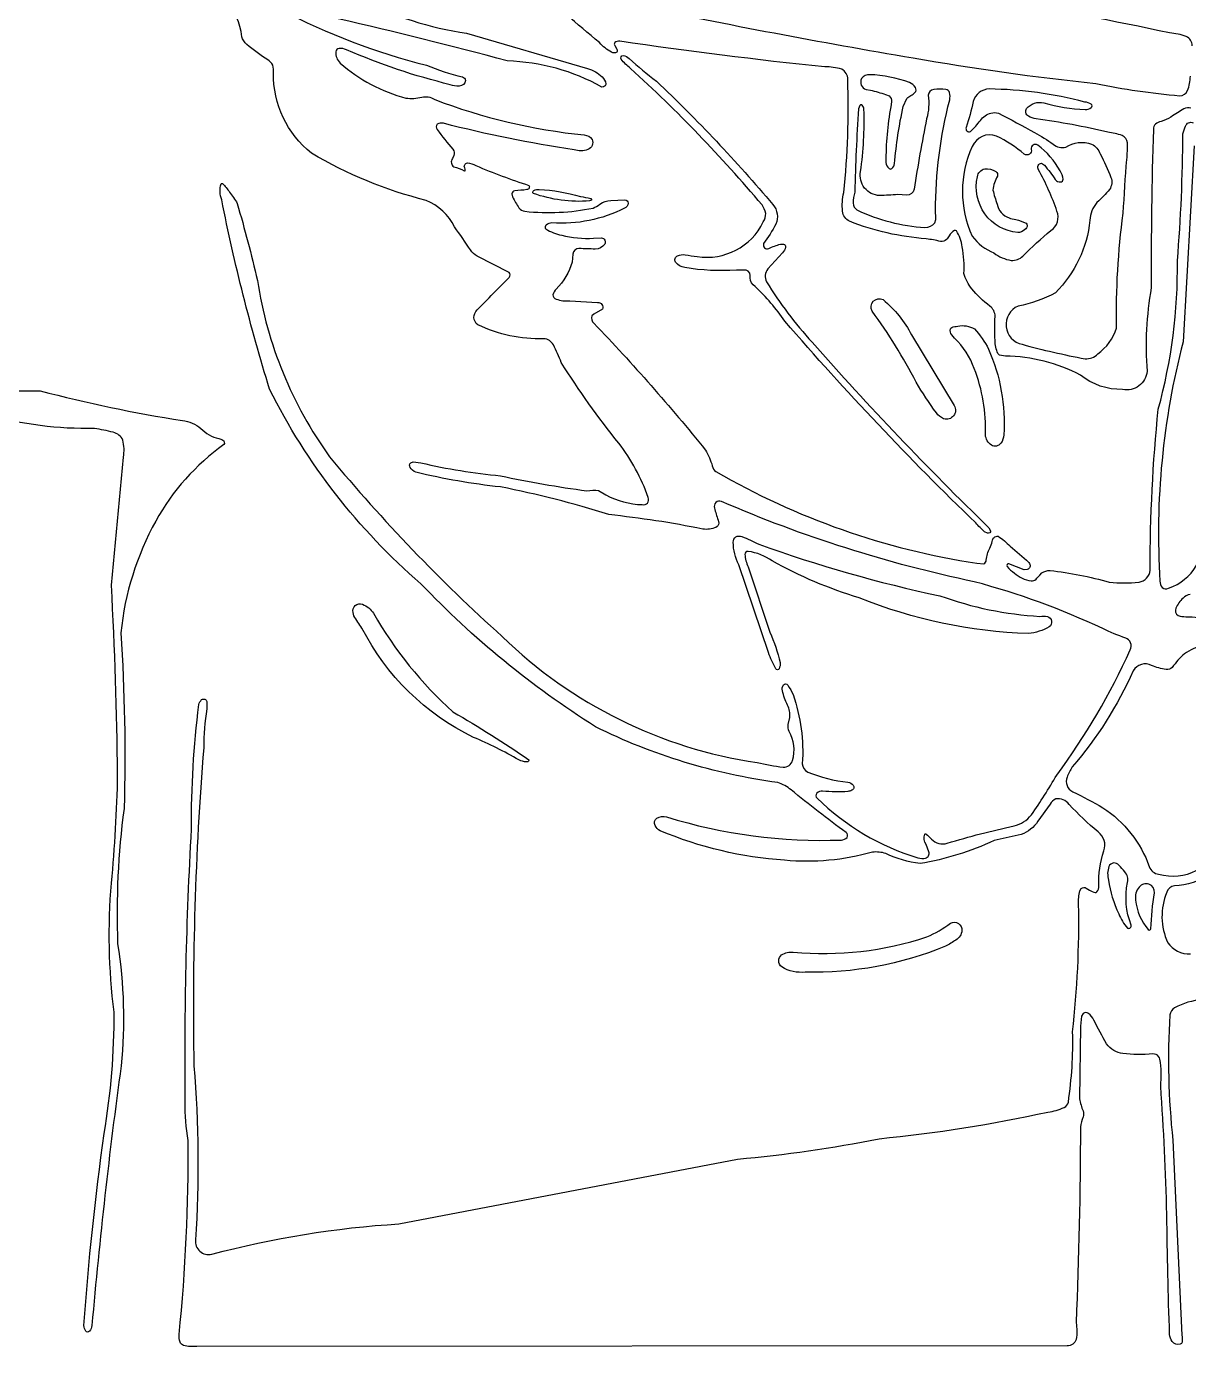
# Model space of a CAD drawing. Header units: metres. Extents: x 0.2 to 14.8, y 2.5 to 12.5.
# Drawn here: x 4.673 to 8.252, y 2.524 to 6.588 of the extents above; entities that cross this region are included whole.
import ezdxf

# ---------------------------------------------------------------- set-up
doc = ezdxf.new("R2010")
doc.units = ezdxf.units.M

msp = doc.modelspace()

# ---------------------------------------------------------------- linework, layer by layer
at = {"layer": 'Layer 1', "color": 0}
for points in [[(8.29379, 3.59274, 0.1015), (8.20819, 3.56668, 0.1974), (8.19379, 3.54555, 0.0415), (8.2031, 3.15943), (8.23073, 2.55928, -0.1059), (8.23146, 2.53776, -0.298), (8.22579, 2.53176, -0.3022), (8.20062, 2.54005, -0.1243), (8.19323, 2.56195, -0.006), (8.1846, 2.93041, 0.0118), (8.16571, 3.32568, 0.0687), (8.16339, 3.40897, 0.2284), (8.15169, 3.4238), (8.14131, 3.42534, -0.0523), (8.04887, 3.42616, -0.2057), (7.99925, 3.4562, -0.0114), (7.95987, 3.52934, 0.1194), (7.94344, 3.54959, 0.3324), (7.92742, 3.54974), (7.92221, 3.54178), (7.91839, 3.51107), (7.91579, 3.28682, 0.043), (7.92671, 3.24953, -0.1456), (7.92656, 3.23112, 0.0531), (7.91854, 3.2003, -0.0106), (7.90506, 2.59784, -0.0747), (7.90581, 2.54634, -0.3171), (7.87769, 2.52645), (5.19798, 2.52503, -0.0907), (5.15708, 2.5277, -0.2364), (5.14614, 2.53824, -0.0831), (5.14329, 2.56126, 0.0268), (5.17125, 3.15884, -0.0514), (5.16223, 3.27632, -0.017), (5.18162, 4.11772, -0.0338), (5.20419, 4.50041, -0.1434), (5.21264, 4.51584, -0.5021), (5.22896, 4.50995), (5.22819, 4.48705, 0.0343), (5.21889, 4.36789, 0.0244), (5.18894, 3.38874, -0.0361), (5.19371, 2.85266, 0.5169), (5.24362, 2.80853, -0.0499), (5.8201, 2.90193), (6.86256, 3.10155, 0.0271), (7.29844, 3.16428, 0.0295), (7.81844, 3.24618, 0.0764), (7.86869, 3.26051, 0.2267), (7.88146, 3.27697, 0.0431), (7.89458, 3.49291, 0.0318), (7.91312, 3.88605, -0.074), (7.917, 3.92774), (7.92123, 3.93466, -0.3126), (7.93675, 3.93564), (7.9461, 3.92972, 0.0773), (7.96448, 3.92191, 0.3068), (7.96962, 3.92376, 0.1509), (7.97552, 3.9428, -0.0911), (7.99083, 4.05022, 0.3289), (7.97317, 4.10876, -0.034), (7.88375, 4.19326, 0.2792), (7.84287, 4.21051, 0.1458), (7.8251, 4.19416), (7.78773, 4.14124, -0.1573), (7.73637, 4.10024), (7.65298, 4.08187, -0.0666), (7.42467, 4.01114, -0.0814), (7.31962, 4.04203, 0.1104), (7.27835, 4.04622, -0.0928), (7.00775, 4.02149, -0.0826), (6.62442, 4.11224, -0.141), (6.60892, 4.12828, -0.3754), (6.61456, 4.15095, -0.2064), (6.64429, 4.15503, 0.0846), (7.18254, 4.08374, 0.1827), (7.20017, 4.09145, 0.3809), (7.19725, 4.10691, -0.0154), (7.02787, 4.23805, 0.0909), (6.98635, 4.26076, -0.0814), (6.42508, 4.43226, -0.0614), (5.88756, 4.87257, -0.0987), (5.42198, 5.47141, -0.0264), (5.27458, 6.05418, -0.183), (5.273, 6.10397, -0.5094), (5.27681, 6.10457, -0.0461), (5.2986, 6.07851, -0.0381), (5.32233, 6.04328, -0.0125), (5.38456, 5.80643, 0.1192), (5.60679, 5.26357, 0.0373), (6.13814, 4.71049, 0.1579), (6.92302, 4.32205, 0.0235), (7.00342, 4.30803, 0.3252), (7.0325, 4.32862, 0.1938), (7.02183, 4.41797, -0.1448), (7.01887, 4.43974), (7.02337, 4.46116, 0.1593), (7.01675, 4.49901, -0.0575), (7.001, 4.54326, -0.2149), (7.00414, 4.56122, -0.478), (7.01748, 4.56057, -0.0579), (7.03356, 4.5312, -0.1017), (7.06217, 4.31864, 0.2727), (7.07892, 4.29295, 0.0656), (7.20279, 4.26128, -0.197), (7.2186, 4.25243, -0.5196), (7.21421, 4.23666, -0.0553), (7.20289, 4.23295, -0.0374), (7.12464, 4.23407, 0.2098), (7.10706, 4.22768, 0.3957), (7.10756, 4.21239, 0.119), (7.41814, 4.02884, 0.1167), (7.44185, 4.0278, 0.4149), (7.45221, 4.04682), (7.44396, 4.07028, -0.2499), (7.43908, 4.10124, -0.423), (7.44319, 4.10201, -0.0653), (7.46002, 4.08641, 0.3025), (7.50856, 4.07405, -0.0185), (7.71419, 4.12716, 0.1732), (7.76752, 4.1612, 0.0223), (7.84571, 4.28378, 0.0547), (8.07164, 4.66918, 0.4532), (8.05792, 4.70547, -0.0355), (7.98721, 4.73468, 0.0447), (7.59179, 4.87876, -0.0504), (6.81317, 5.12597, 0.2928), (6.79613, 5.12261, 0.2926), (6.79204, 5.10576, 0.0409), (6.80317, 5.06845), (6.80489, 5.05889, -0.278), (6.79617, 5.0462, -0.146), (6.75583, 5.04091, 0.0241), (6.46633, 5.08528, 0.0296), (6.13296, 5.17062, -0.0329), (5.87248, 5.21593, -0.1621), (5.85481, 5.23089, -0.3866), (5.85646, 5.24466), (5.86392, 5.24747), (5.88779, 5.24474, 0.0322), (6.13283, 5.20491, 0.0197), (6.39898, 5.15884, -0.0795), (6.43504, 5.15978), (6.45756, 5.14607, 0.1136), (6.56937, 5.11607, 0.2063), (6.58594, 5.12084, 0.2251), (6.58781, 5.13816, 0.0783), (6.49696, 5.30522, -0.0281), (6.32014, 5.55353, 0.0379), (6.29562, 5.60766, 0.2773), (6.26604, 5.62691, -0.1199), (6.06304, 5.66982, -0.4934), (6.06125, 5.71537, -0.0081), (6.15948, 5.81539, 0.4006), (6.15948, 5.83105), (6.06071, 5.88151, -0.1162), (6.04048, 5.90026, 0.0138), (5.99139, 5.97084, 0.1854), (5.90367, 6.05284, -0.0722), (5.55117, 6.19805, -0.2319), (5.43354, 6.44539, 0.0941), (5.43164, 6.46884, 0.1558), (5.41619, 6.48495, -0.0297), (5.35175, 6.5328, -0.1245), (5.33606, 6.55622, 0.3529), (5.17519, 6.72318, -0.0357)], [(8.25869, 6.33641, 0.1741), (8.23746, 6.33447, 0.0172), (8.1971, 6.3093, -0.0684), (8.16712, 6.29584, 0.1107), (8.14973, 6.28759, 0.188), (8.14348, 6.27122, 0.0106), (8.13689, 5.78382, 0.0641), (8.12383, 5.52657, -0.4531), (8.04842, 5.47089, -0.1816), (7.91894, 5.51503, 0.1181), (7.68748, 5.57324), (7.66977, 5.57626), (7.6646, 5.58137, -0.1021), (7.65567, 5.62199, -0.0305), (7.65579, 5.69553, 0.2442), (7.63983, 5.72718, -0.0639), (7.58442, 5.78051, -0.1122), (7.55983, 5.82814, 0.058), (7.55464, 5.90978, 0.1225), (7.53677, 5.95887, 0.3532), (7.53062, 5.96001, 0.1498), (7.51448, 5.94353, -0.0698), (7.5061, 5.93228, -0.2176), (7.48789, 5.92655, 0.0137), (7.44383, 5.93464, -0.0774), (7.20762, 5.98853, -0.2787), (7.18633, 6.01918, -0.0842), (7.19004, 6.07693, 0.0338), (7.20219, 6.42559, 0.2848), (7.18364, 6.45664, 0.0858), (7.13119, 6.46339, -0.0103), (6.50023, 6.54278, 0.163), (6.48458, 6.53837, 0.3254), (6.48462, 6.52918), (6.49096, 6.51874, -0.3502), (6.49064, 6.50874, -0.2632), (6.47481, 6.50899, -0.0922), (6.43767, 6.53834, -0.0182), (6.23552, 6.71697, -0.0335)], [(5.70235, 6.67247, 0.0839), (6.02854, 6.56716), (6.40102, 6.45909, -0.126), (6.44612, 6.43276, -0.1643), (6.45767, 6.41178, -0.4186), (6.44531, 6.4017, 0.1202), (6.15379, 6.48197, 0.01), (5.63352, 6.61166, 0.0446)], [(8.26314, 6.52878, 0.2743), (8.24442, 6.55751, 0.0629), (8.19304, 6.56847, 0.0062), (7.67392, 6.67064, -0.0173)], [(5.45739, 6.63982, 0.0583), (5.90454, 6.46872, 0.0319), (6.01537, 6.43274, -0.3507), (6.02537, 6.42162, -0.3484), (6.00556, 6.40451, -0.1119), (5.97833, 6.40897, -0.0431), (5.65844, 6.51649, 0.1294), (5.63596, 6.52045, 0.319), (5.62596, 6.51053, 0.2339), (5.63906, 6.47551, 0.1155), (5.84179, 6.36789, 0.1175), (5.89058, 6.37084, -0.1999), (5.92894, 6.36401, 0.0668), (6.39067, 6.25422, -0.226), (6.41517, 6.24041, -0.4366), (6.40194, 6.20968, -0.1847), (6.35964, 6.20876, -0.027), (5.95708, 6.29012, 0.2053), (5.93833, 6.2872, 0.3781), (5.93779, 6.2708, 0.0198), (5.98637, 6.21018, -0.2387), (5.9891, 6.19084), (5.98473, 6.18153, 0.42), (5.98925, 6.15568, -0.1059), (6.0215, 6.14343, 0.5067), (6.02431, 6.14487, 0.1656), (6.02294, 6.15274, -0.5724), (6.03087, 6.16789, -0.1166), (6.05742, 6.15978, 0.0226), (6.22031, 6.09901, -0.5637), (6.21392, 6.08582, -0.0214), (6.17679, 6.08249, 0.3622), (6.16802, 6.07264), (6.17002, 6.06341, 0.0198), (6.18956, 6.03003, 0.1629), (6.20831, 6.01928, 0.0762), (6.41792, 6.02889, 0.0673), (6.43896, 6.04109, -0.1543), (6.47225, 6.05272), (6.51546, 6.05397, -0.4083), (6.52648, 6.04401, -0.2544), (6.51496, 6.02841, -0.1329), (6.29127, 5.9832, 0.1548), (6.27327, 5.97699, 0.4772), (6.27254, 5.9648, 0.0946), (6.32129, 5.94584, 0.0831), (6.41879, 5.93634), (6.44412, 5.93743, -0.5323), (6.45364, 5.91812, -0.267), (6.42464, 5.90305, -0.0157), (6.3746, 5.90474, 0.3895), (6.35521, 5.88766), (6.35317, 5.86241, -0.1228), (6.30456, 5.7798, 0.1372), (6.29385, 5.76193, 0.2761), (6.30379, 5.74889, 0.1012), (6.34623, 5.7433), (6.43185, 5.73805, -0.5681), (6.44719, 5.71812), (6.41994, 5.70268), (6.41446, 5.69764, 0.3247), (6.4205, 5.67447, -0.0207), (6.76425, 5.28422, -0.064), (6.78502, 5.2353, 0.1585), (6.79602, 5.21805, 0.0934), (7.59973, 4.93557), (7.62112, 4.93389, 0.2585), (7.62864, 4.9453, -0.1065), (7.64, 4.98228, 0.0507), (7.6471, 5.00293, -0.4623), (7.66544, 5.01862, -0.0608), (7.70179, 4.98847), (7.75269, 4.94528, -0.0616), (7.76129, 4.93491, -0.5112), (7.75475, 4.91645), (7.74487, 4.91593), (7.69862, 4.93432, 0.2987), (7.69275, 4.9317, 0.2988), (7.69281, 4.92526, 0.0492), (7.71525, 4.90524, 0.1517), (7.76646, 4.88191, 0.2069), (7.78185, 4.88634, -0.0316), (7.7941, 4.89899), (7.80002, 4.90639, -0.1389), (7.825, 4.91339, -0.0421), (8.00754, 4.8773, 0.0469), (8.09902, 4.87741, 0.3477), (8.13308, 4.91451, -0.0254), (8.15842, 5.41024, 0.0698), (8.21735, 5.86726, 0.0186), (8.23425, 6.25732, -0.0343), (8.24229, 6.28172, -0.4632), (8.26556, 6.29128, -0.2092)], [(6.54871, 6.65316, 0.0102), (7.40317, 6.49168, 0.0177), (7.96569, 6.41262, 0.0286), (8.22414, 6.37501, 0.292), (8.24873, 6.39089, 0.0718), (8.25721, 6.43505, 0.0482)], [(8.26854, 6.22043), (8.23492, 5.61782, 0.0799), (8.16358, 4.88026, 0.1805), (8.17058, 4.8607, 0.3207), (8.18954, 4.85939, 0.3766), (8.29475, 5.03564, -0.1003)], [(4.61198, 5.46641, 0.0105), (4.71529, 5.46682, 0.0259), (5.15329, 5.37495, -0.1505), (5.21017, 5.35087, 0.1563), (5.26558, 5.31972, -0.0402), (5.27752, 5.31491, -0.4789), (5.28079, 5.30095, 0.1107), (5.07139, 5.06574, 0.1006), (4.96387, 4.72164, -0.0233), (4.97375, 4.18041, 0.0425), (4.95396, 3.76374, -0.0649), (4.96473, 3.38855, 0.0122), (4.87471, 2.58905, -0.1428), (4.86721, 2.57139, -0.4745), (4.85608, 2.57139, -0.1769), (4.85035, 2.58903, -0.0175), (4.91244, 3.1803, 0.0437), (4.94331, 3.55403, -0.054), (4.93508, 3.95124, 0.0192), (4.95406, 4.28457, 0.0107), (4.93475, 4.86791), (4.97171, 5.26243, 0.1144), (4.96975, 5.3148, 0.2428), (4.94052, 5.33887, 0.0234), (4.88273, 5.35068, -0.0755), (4.552, 5.39349, 0.3375)], [(8.256, 4.83976, 0.1799), (8.23487, 4.82803, 0.1126), (8.21242, 4.79737, 0.3932), (8.21964, 4.77509, 0.0982), (8.24277, 4.77118, -0.1219), (8.39169, 4.73495, 0.2018)], [(8.31731, 3.97905, -0.1387), (8.20846, 3.9427, 0.2901), (8.18442, 3.92272, 0.2089), (8.18744, 3.76766, 0.2582), (8.25742, 3.73293, 0.0431)]]:
    msp.add_lwpolyline(points, format="xyb", dxfattribs=at)
for points in [[(7.00869, 5.68084, 0.0508), (6.91717, 5.78801, -0.2609), (6.90158, 5.81464, 0.3832), (6.88962, 5.83841), (6.85912, 5.83801, -0.0597), (6.70037, 5.84595, -0.1926), (6.67181, 5.86259, -0.4238), (6.678, 5.88237, -0.1531), (6.70108, 5.8853, 0.0113), (6.73867, 5.88016, 0.3319), (6.94196, 5.98655, 0.1642), (6.9496, 6.01266, 0.0995), (6.93821, 6.0387, 0.0331), (6.53296, 6.45922, -0.0472), (6.50446, 6.48724, -0.2852), (6.50398, 6.49491, -0.2849), (6.51062, 6.49874, -0.1568), (6.52912, 6.48941, 0.023), (6.61304, 6.41989, -0.0274), (6.97162, 6.03993, -0.2798), (6.98087, 5.9797, -0.0303), (6.94312, 5.91978, 0.3091), (6.94587, 5.90707, 0.3093), (6.95873, 5.90503, -0.0237), (6.99502, 5.91824), (7.00381, 5.91816, -0.4062), (7.0105, 5.90837, -0.1335), (7.00104, 5.8912), (6.95571, 5.84189, 0.2874), (6.95237, 5.80226, 0.0489), (7.09231, 5.61603, 0.0191), (7.63673, 5.04487), (7.642, 5.03593, -0.5272), (7.63242, 5.02807), (7.62292, 5.03287, -0.026), (7.59667, 5.05972, -0.0233), (7.00869, 5.68084)], [(7.37302, 6.34197), (7.38408, 6.36632, -0.0932), (7.39679, 6.37591, 0.0896), (7.40908, 6.38501, 0.3582), (7.41054, 6.40022, 0.1489), (7.39221, 6.41568, 0.0789), (7.27033, 6.4397, 0.2495), (7.2446, 6.42772, 0.4741), (7.25896, 6.39462), (7.27175, 6.39226, -0.0194), (7.31883, 6.37891), (7.32944, 6.37418, -0.2538), (7.33735, 6.35566), (7.33481, 6.34109, 0.0481), (7.3196, 6.16966, 0.2056), (7.32977, 6.15064, 0.3686), (7.33825, 6.15091, 0.1647), (7.34658, 6.16591, -0.0364), (7.37302, 6.34197)], [(7.22381, 6.07843, 0.0548), (7.21871, 6.0442, 0.2501), (7.23029, 6.02337, 0.0959), (7.43979, 5.96941, 0.2403), (7.46994, 5.98372), (7.47321, 5.99351, 0.0196), (7.47233, 6.01943, -0.0615), (7.51598, 6.36187, 0.1172), (7.51587, 6.38474, 0.2782), (7.50446, 6.39376, 0.0833), (7.46687, 6.39372, 0.3545), (7.44948, 6.37639, -0.1087), (7.44496, 6.30397, 0.0135), (7.40692, 6.08724, -0.3554), (7.38269, 6.06834), (7.35612, 6.07051, -0.011), (7.30052, 6.06759, -0.4655), (7.24181, 6.14141, 0.043), (7.25185, 6.33339, 0.2094), (7.24681, 6.34547, 0.4137), (7.23937, 6.3453), (7.23567, 6.33491, 0.0127), (7.22381, 6.07843)], [(8.02998, 5.65947, -0.0389), (8.05048, 6.01332, -0.0065), (8.06146, 6.1787, 0.0354), (8.06317, 6.22982, 0.293), (8.04704, 6.25247, 0.052), (8.003, 6.26232, 0.0276), (7.78185, 6.30332, -0.1068), (7.75839, 6.31209, -0.4358), (7.75281, 6.33545, -0.2805), (7.80602, 6.3532, 0.0584), (7.93283, 6.33245, 0.1607), (7.95198, 6.33878, 0.5241), (7.95198, 6.34909, 0.1107), (7.93192, 6.35537, 0.0601), (7.63752, 6.3958, 0.3217), (7.58794, 6.35741, -0.034), (7.567, 6.27753, 0.3184), (7.56905, 6.26668, 0.3184), (7.57998, 6.26501, 0.0505), (7.61077, 6.2992, -0.1916), (7.64323, 6.32105, -0.1782), (7.66606, 6.32084, -0.0131), (7.77702, 6.26162, -0.0235), (7.83502, 6.22614, 0.2572), (7.87344, 6.21643, -0.2389), (7.9531, 6.22603, -0.1836), (7.97985, 6.19589, -0.0191), (8.01246, 6.12339, -0.2536), (8.00812, 6.08653, -0.0393), (7.96962, 6.04639, 0.1709), (7.94792, 5.99145, -0.1726), (7.84158, 5.76837, -0.0793), (7.72687, 5.72722, 0.329), (7.68965, 5.66396, 0.3291), (7.73912, 5.60972, 0.0211), (7.93317, 5.56505, 0.2226), (7.97187, 5.58037, 0.1623), (8.02998, 5.65947)], [(7.58539, 5.94253, 0.1316), (7.65225, 5.89084, 0.1276), (7.70562, 5.8682, 0.2231), (7.74125, 5.88137, -0.0272), (7.82789, 5.95993, 0.3469), (7.84629, 6.01991, 0.0429), (7.78964, 6.14712, -0.5502), (7.79902, 6.1677), (7.80804, 6.16114, -0.0202), (7.84127, 6.11659, 0.2346), (7.85733, 6.10949, 0.3979), (7.86523, 6.11764, 0.1151), (7.85579, 6.14324, 0.113), (7.78694, 6.22276, 0.2857), (7.77256, 6.22307, 0.3435), (7.76739, 6.20959, -0.3057), (7.76152, 6.19496, -0.3056), (7.74575, 6.19493, 0.0629), (7.66, 6.25064, 0.4019), (7.58535, 6.21876, 0.2167), (7.58539, 5.94253)], [(7.60175, 6.12557, -0.3247), (7.62387, 6.14959, -0.1572), (7.65848, 6.1418, -0.2599), (7.66331, 6.12747, 0.1072), (7.64904, 6.08443, 0.0214), (7.66206, 6.04134, 0.2633), (7.69869, 5.99887, 0.0392), (7.71929, 5.99343, -0.0848), (7.75133, 5.98234, -0.2434), (7.75504, 5.97676, -0.2616), (7.74652, 5.96243, -0.1814), (7.72556, 5.95366, -0.4564), (7.60175, 6.12557)], [(6.37902, 6.06464, -0.0487), (6.41062, 6.05814), (6.41339, 6.0558, -0.3749), (6.41298, 6.05366, -0.1149), (6.40727, 6.05105, -0.1048), (6.23446, 6.07409, -0.28), (6.23252, 6.07899, -0.2801), (6.23598, 6.08297, -0.1538), (6.25189, 6.08649, -0.0616), (6.37902, 6.06464)], [(7.49739, 5.38057, -0.1175), (7.47496, 5.39853, -0.0233), (7.4126, 5.49314, 0.0393), (7.27754, 5.71189, -0.3364), (7.28078, 5.74212, -0.3364), (7.31077, 5.74714, -0.101), (7.39879, 5.6387), (7.53004, 5.42149, -0.3138), (7.52796, 5.38967, -0.3138), (7.49739, 5.38057)], [(7.59192, 5.65689, -0.0761), (7.63533, 5.59524, -0.1198), (7.68308, 5.33078, -0.1374), (7.67348, 5.30507, -0.3698), (7.64448, 5.29884, -0.2234), (7.62606, 5.3312, 0.1027), (7.59183, 5.53482, 0.115), (7.53119, 5.62822), (7.52212, 5.63874, -0.205), (7.51846, 5.65716, -0.2323), (7.52258, 5.66151, -0.071), (7.54083, 5.66551, -0.1949), (7.59192, 5.65689)], [(7.48619, 4.83541, 0.0724), (7.7936, 4.7722, -0.0889), (7.8171, 4.77199, -0.2809), (7.82962, 4.75761, -0.2808), (7.82258, 4.73991, -0.1028), (7.75844, 4.71909, -0.0884), (7.23764, 4.82941, -0.0542), (6.96944, 4.94264, 0.1263), (6.8955, 4.97203, 0.3954), (6.88525, 4.96301, 0.0699), (6.89506, 4.92459), (6.96187, 4.7232, -0.0512), (6.99379, 4.62993, -0.1502), (6.99052, 4.61103, -0.5588), (6.98087, 4.61026, -0.0459), (6.95812, 4.66076), (6.8671, 4.93103, -0.1243), (6.84958, 5.00057, -0.2166), (6.85754, 5.0168, -0.2303), (6.87625, 5.0178, -0.0246), (6.92785, 4.99455, 0.0346), (7.48619, 4.83541)], [(5.9866, 4.47809, -0.0217), (6.21962, 4.33064, -0.4142), (6.21958, 4.32659, -0.2088), (6.21298, 4.32405, -0.0886), (6.18948, 4.33014, 0.0322), (6.05002, 4.3997, -0.1636), (5.70629, 4.73622, -0.0373), (5.68135, 4.77387), (5.67902, 4.78422, -0.2814), (5.68573, 4.80556, -0.2814), (5.70777, 4.80932, -0.1633), (5.74171, 4.78164, 0.0793), (5.9866, 4.47809)], [(8.35171, 4.07584, 0.1618), (8.42758, 4.59784, 0.2594), (8.3666, 4.69799, 0.4273), (8.35508, 4.69076, -0.4655), (8.33048, 4.68699, 0.2581), (8.2945, 4.6853, 0.0366), (8.23898, 4.6572, 0.0648), (8.20158, 4.61468, -0.1852), (8.18227, 4.60909, -0.0761), (8.13789, 4.62095, 0.4165), (8.08137, 4.60449, -0.0711), (7.8936, 4.30864, 0.0518), (7.87729, 4.27705, 0.3909), (7.89481, 4.23243, -0.0199), (7.98758, 4.18307, -0.1631), (8.13071, 4.00207, 0.3041), (8.1595, 3.9787, 0.3943), (8.35171, 4.07584)], [(8.00481, 3.96022, 0.075), (8.03658, 3.8567, 0.0868), (8.0636, 3.81276, 0.3062), (8.07224, 3.81353, 0.3062), (8.07475, 3.82182, -0.1404), (8.06358, 3.95322, 0.2524), (8.05502, 3.98574, 0.0505), (8.03712, 4.00612, 0.5526), (8.00602, 4.00262, 0.1398), (8.00481, 3.96022)], [(8.0996, 3.93864, 0.2415), (8.08867, 3.89878, 0.1554), (8.12737, 3.8078, 0.2782), (8.13248, 3.80671, 0.2783), (8.13583, 3.81072, -0.0318), (8.14654, 3.92105, 0.3355), (8.12972, 3.94759, 0.3355), (8.0996, 3.93864)], [(7.07123, 3.67718, -0.1748), (6.99867, 3.69318, -0.4969), (6.9986, 3.72989, -0.1604), (7.03417, 3.73882, 0.1041), (7.44596, 3.78551, 0.0564), (7.5186, 3.82743, -0.2761), (7.5428, 3.82675, -0.2759), (7.55367, 3.80514, -0.2311), (7.53525, 3.77576, -0.012), (7.50292, 3.75643, -0.1043), (7.07123, 3.67718)]]:
    msp.add_lwpolyline(points, format="xyb", close=True, dxfattribs=at)

doc.saveas('drawing.dxf')
